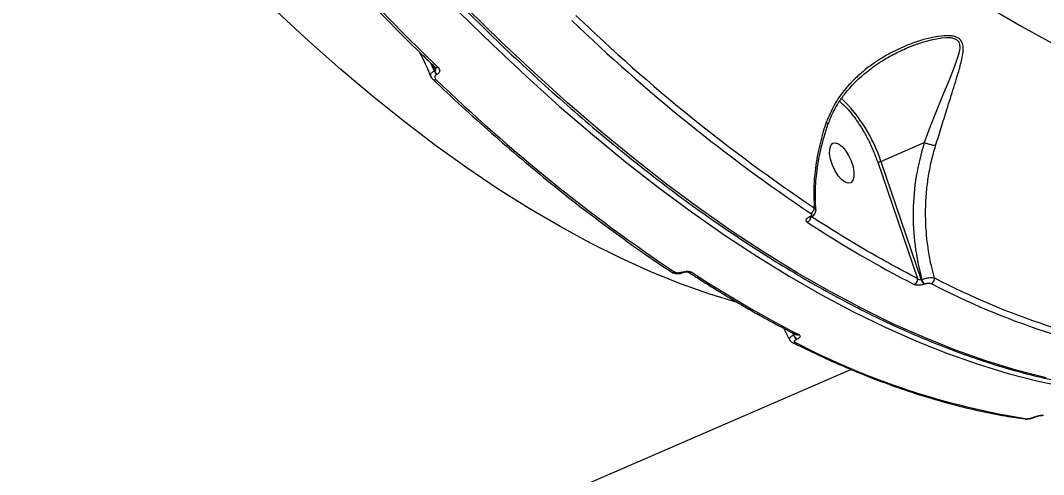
# Model space of a CAD drawing. Header units: millimetres. Extents: x -6332 to 8932, y -6739 to 7096.
# Drawn here: x -2755.1 to -2543.2, y -2655.2 to -2561.2 of the extents above; entities that cross this region are included whole.
import ezdxf

# ---------------------------------------------------------------- set-up
doc = ezdxf.new("R2010")
doc.units = ezdxf.units.MM
for name, color, linetype in [('DIKOM_ОБЪЕКТ', 7, 'Continuous'), ('DIKOM_РАЗМЕР_ЗОНА', 7, 'Continuous'), ('DIKOM_РАЗМЕР_ОБЪЕКТА', 7, 'Continuous')]:
    doc.layers.add(name, color=color, linetype=linetype)
doc.styles.add('style1', font='arial.ttf', dxfattribs={"width": 0.8})
doc.dimstyles.new('1-50', dxfattribs={"dimtxt": 300, "dimasz": 200, "dimexe": 100, "dimexo": 0, "dimgap": 100, "dimtad": 1, "dimtxsty": 'style1', "dimcen": 200, "dimclrd": 7, "dimclre": 7, "dimclrt": 7, "dimadec": 1, "dimazin": 2, "dimtfac": 1, "dimtmove": 0, "dimatfit": 2, "dimfxl": 0, "dimlwd": 25, "dimlwe": 18, "dimarcsym": 0})

# ---------------------------------------------------------------- blocks, each defined once
blk = doc.blocks.new('*D9')
at = {"layer": 'Defpoints', "color": 0, "transparency": 16777216}
for p in [(777.17, 5593.97), (-4228.73, -3389.78), (7301.72, -3389.78)]:
    blk.add_point(p, dxfattribs=at)
at = {"layer": 'DIKOM_РАЗМЕР_ОБЪЕКТА', "color": 7, "lineweight": 18, "transparency": 16777216}
for p, q in [((777.17, 5593.97), (7401.72, 5593.97)), ((-4228.73, -3389.78), (7401.72, -3389.78))]:
    blk.add_line(p, q, dxfattribs=at)
at = {"layer": 'DIKOM_РАЗМЕР_ОБЪЕКТА', "color": 7, "lineweight": 25, "transparency": 16777216}
blk.add_line((7301.72, 5393.97), (7301.72, -3189.78), dxfattribs=at)
at = {"layer": 'DIKOM_РАЗМЕР_ОБЪЕКТА', "color": 7, "transparency": 16777216}
for points in [[(7268.39, 5393.97), (7335.06, 5393.97), (7301.72, 5593.97)], [(7268.39, -3189.78), (7335.06, -3189.78), (7301.72, -3389.78)]]:
    blk.add_solid(points, dxfattribs=at)
at = {"layer": 'DIKOM_РАЗМЕР_ОБЪЕКТА', "color": 7, "transparency": 16777216, "insert": (7048.55, 1153.71), "char_height": 300, "attachment_point": 5, "rotation": 90, "style": 'style1'}
blk.add_mtext('9000', dxfattribs=at)
blk = doc.blocks.new('*D10')
at = {"layer": 'Defpoints', "color": 0, "transparency": 16777216}
for p in [(4034.78, 3636.59), (-4490.85, -1960.46), (4034.78, -5533.39)]:
    blk.add_point(p, dxfattribs=at)
at = {"layer": 'DIKOM_РАЗМЕР_ОБЪЕКТА', "color": 7, "lineweight": 18, "transparency": 16777216}
for p, q in [((4034.78, 3636.59), (4034.78, -5633.39)), ((-4490.85, -1960.46), (-4490.85, -5633.39))]:
    blk.add_line(p, q, dxfattribs=at)
at = {"layer": 'DIKOM_РАЗМЕР_ОБЪЕКТА', "color": 7, "lineweight": 25, "transparency": 16777216}
blk.add_line((-4290.85, -5533.39), (3834.78, -5533.39), dxfattribs=at)
at = {"layer": 'DIKOM_РАЗМЕР_ОБЪЕКТА', "color": 7, "transparency": 16777216}
for points in [[(-4290.85, -5500.05), (-4290.85, -5566.72), (-4490.85, -5533.39)], [(3834.78, -5500.05), (3834.78, -5566.72), (4034.78, -5533.39)]]:
    blk.add_solid(points, dxfattribs=at)
at = {"layer": 'DIKOM_РАЗМЕР_ОБЪЕКТА', "color": 7, "transparency": 16777216, "insert": (308.03, -5280.21), "char_height": 300, "attachment_point": 5, "style": 'style1'}
blk.add_mtext('8500', dxfattribs=at)
blk = doc.blocks.new('*D11')
at = {"layer": 'Defpoints', "color": 0, "transparency": 16777216}
for p in [(1114.35, 7096.35), (-4349.59, -4627.34), (8831.76, -4627.34)]:
    blk.add_point(p, dxfattribs=at)
at = {"layer": 'DIKOM_РАЗМЕР_ЗОНА', "color": 7, "lineweight": 18, "transparency": 16777216}
for p, q in [((1114.35, 7096.35), (8931.76, 7096.35)), ((-4349.59, -4627.34), (8931.76, -4627.34))]:
    blk.add_line(p, q, dxfattribs=at)
at = {"layer": 'DIKOM_РАЗМЕР_ЗОНА', "color": 7, "lineweight": 25, "transparency": 16777216}
blk.add_line((8831.76, 6896.35), (8831.76, -4427.34), dxfattribs=at)
at = {"layer": 'DIKOM_РАЗМЕР_ЗОНА', "color": 7, "transparency": 16777216}
for points in [[(8798.42, 6896.35), (8865.09, 6896.35), (8831.76, 7096.35)], [(8798.42, -4427.34), (8865.09, -4427.34), (8831.76, -4627.34)]]:
    blk.add_solid(points, dxfattribs=at)
at = {"layer": 'DIKOM_РАЗМЕР_ЗОНА', "color": 7, "transparency": 16777216, "insert": (8578.59, 1308.2), "char_height": 300, "attachment_point": 5, "rotation": 90, "style": 'style1'}
blk.add_mtext('11750', dxfattribs=at)
blk = doc.blocks.new('*D12')
at = {"layer": 'Defpoints', "color": 0, "transparency": 16777216}
for p in [(6134.38, 3354.85), (-6332, -2644.93), (6134.38, -6639)]:
    blk.add_point(p, dxfattribs=at)
at = {"layer": 'DIKOM_РАЗМЕР_ЗОНА', "color": 7, "lineweight": 18, "transparency": 16777216}
for p, q in [((6134.38, 3354.85), (6134.38, -6739)), ((-6332, -2644.93), (-6332, -6739))]:
    blk.add_line(p, q, dxfattribs=at)
at = {"layer": 'DIKOM_РАЗМЕР_ЗОНА', "color": 7, "lineweight": 25, "transparency": 16777216}
blk.add_line((-6132, -6639), (5934.38, -6639), dxfattribs=at)
at = {"layer": 'DIKOM_РАЗМЕР_ЗОНА', "color": 7, "transparency": 16777216}
for points in [[(-6132, -6605.67), (-6132, -6672.33), (-6332, -6639)], [(5934.38, -6605.67), (5934.38, -6672.33), (6134.38, -6639)]]:
    blk.add_solid(points, dxfattribs=at)
at = {"layer": 'DIKOM_РАЗМЕР_ЗОНА', "color": 7, "transparency": 16777216, "insert": (-98.81, -6385.83), "char_height": 300, "attachment_point": 5, "style": 'style1'}
blk.add_mtext('12500', dxfattribs=at)

msp = doc.modelspace()

# ---------------------------------------------------------------- linework, layer by layer
at = {"layer": 'DIKOM_ОБЪЕКТ', "color": 7, "linetype": 'Continuous', "lineweight": 15}
for p, q in [((-2669.382, -2571.625), (-2670.215, -2569.884)), ((-2669.297, -2571.588), (-2669.719, -2570.362)), ((-2669.297, -2570.791), (-2669.215, -2570.983)), ((-2669.382, -2571.625), (-2669.297, -2571.588)), ((-2668.845, -2572.339), (-2668.93, -2572.376)), ((-2576.866, -2590.342), (-2567.88, -2586.451)), ((-2567.877, -2586.451), (-2567.88, -2586.451)), ((-2577.511, -2590.526), (-2569.278, -2614.585)), ((-2576.866, -2590.342), (-2568.481, -2614.845)), ((-2591.661, -2601.828), (-2591.706, -2601.848)), ((-2591.417, -2601.905), (-2591.372, -2601.886)), ((-2618.116, -2613.285), (-2618.162, -2613.305)), ((-2617.873, -2613.362), (-2617.827, -2613.342)), ((-2568.416, -2614.817), (-2568.481, -2614.845)), ((-2567.785, -2615.703), (-2567.851, -2615.731)), ((-2596.963, -2624.903), (-2595.718, -2627.436)), ((-2595.205, -2625.825), (-2594.957, -2626.311)), ((-2594.891, -2626.283), (-2595.014, -2625.924)), ((-2594.957, -2626.311), (-2594.891, -2626.283)), ((-2595.208, -2627.82), (-2595.194, -2627.828)), ((-2594.26, -2627.169), (-2594.326, -2627.197)), ((-2851.947, -2749.841), (-2583.064, -2633.393)), ((-2545.226, -2643.343), (-2545.16, -2643.315)), ((-2545.111, -2643.33), (-2545.045, -2643.301)), ((-2545.045, -2643.301), (-2545.036, -2643.296)), ((-2546.938, -2643.686), (-2546.969, -2643.682))]:
    msp.add_line(p, q, dxfattribs=at)
at = {"layer": 'DIKOM_ОБЪЕКТ', "color": 7, "linetype": 'Continuous', "lineweight": 15, "flags": 128}
for points in [[(-2695.053, -2543.404), (-2691.769, -2547.034), (-2688.48, -2550.608), (-2685.185, -2554.122), (-2681.886, -2557.578), (-2678.583, -2560.974), (-2675.276, -2564.31), (-2671.968, -2567.584), (-2668.657, -2570.797)], [(-2542.618, -2635.13), (-2548.804, -2633.543), (-2555.076, -2631.63), (-2561.427, -2629.393), (-2567.852, -2626.832), (-2574.346, -2623.95), (-2580.904, -2620.75), (-2587.52, -2617.234), (-2594.188, -2613.406), (-2600.903, -2609.268), (-2607.658, -2604.824), (-2614.45, -2600.078), (-2621.27, -2595.034), (-2628.115, -2589.695), (-2634.978, -2584.067), (-2641.853, -2578.155), (-2648.735, -2571.962), (-2655.618, -2565.494), (-2662.495, -2558.759)], [(-2554.07, -2558.682), (-2547.683, -2562.426), (-2541.347, -2565.855)], [(-2606.814, -2619.48), (-2612.285, -2617.805), (-2618.358, -2615.659), (-2624.505, -2613.187), (-2630.721, -2610.393), (-2637, -2607.281), (-2643.336, -2603.851), (-2649.723, -2600.108), (-2656.155, -2596.055), (-2662.627, -2591.697), (-2669.131, -2587.035), (-2675.663, -2582.077), (-2682.216, -2576.825), (-2688.784, -2571.285), (-2695.361, -2565.462), (-2701.94, -2559.361)], [(-2664.146, -2559.474), (-2657.268, -2566.21), (-2650.386, -2572.677), (-2643.504, -2578.87), (-2636.629, -2584.782), (-2629.766, -2590.41), (-2622.921, -2595.749), (-2616.1, -2600.793), (-2609.309, -2605.539), (-2602.553, -2609.982), (-2595.839, -2614.12), (-2589.171, -2617.949), (-2582.555, -2621.465), (-2575.997, -2624.665), (-2569.503, -2627.546), (-2563.077, -2630.107), (-2556.726, -2632.345), (-2550.455, -2634.258), (-2544.268, -2635.845), (-2538.172, -2637.104)], [(-2571.849, -2567.021), (-2571.626, -2566.922), (-2569.809, -2566.197), (-2567.953, -2565.571), (-2566.075, -2565.068), (-2564.206, -2564.74), (-2563.244, -2564.672), (-2562.443, -2564.701), (-2561.663, -2564.865), (-2561.092, -2565.167), (-2560.732, -2565.59), (-2560.616, -2565.854), (-2560.543, -2566.154), (-2560.512, -2566.746), (-2560.581, -2567.371), (-2560.819, -2568.396), (-2561.161, -2569.47), (-2561.571, -2570.593), (-2562.016, -2571.732), (-2562.515, -2572.958), (-2563.147, -2574.489), (-2563.798, -2576.064), (-2564.507, -2577.795), (-2565.131, -2579.338), (-2566.491, -2582.795), (-2567.877, -2586.451), (-2567.877, -2586.451)], [(-2587.28, -2589.907), (-2587.471, -2588.774), (-2587.458, -2587.794), (-2587.242, -2587.048), (-2586.84, -2586.596), (-2586.285, -2586.474), (-2585.621, -2586.692), (-2584.904, -2587.233), (-2584.19, -2588.052), (-2583.537, -2589.084), (-2583, -2590.244), (-2582.62, -2591.439), (-2582.429, -2592.573), (-2582.442, -2593.553), (-2582.658, -2594.298), (-2583.06, -2594.75), (-2583.615, -2594.872), (-2584.278, -2594.655), (-2584.996, -2594.114), (-2585.71, -2593.294), (-2586.362, -2592.263), (-2586.9, -2591.103), (-2587.28, -2589.907)], [(-2591.411, -2601.902), (-2591.412, -2601.903), (-2591.499, -2601.921), (-2591.598, -2601.903), (-2591.706, -2601.848)], [(-2545.104, -2643.326), (-2545.153, -2643.342), (-2545.226, -2643.343)], [(-2545.16, -2643.315), (-2545.087, -2643.313), (-2545.045, -2643.301)]]:
    msp.add_lwpolyline(points, dxfattribs=at)
at = {"layer": 'DIKOM_ОБЪЕКТ', "color": 7, "linetype": 'Continuous', "lineweight": 15}
for centre, radius, start, end in [((-2389.377, -2299.935), 361.283, 226.06297, 236.14116), ((-2389.684, -2300.464), 362.033, 226.06188, 236.1415), ((-2668.967, -2570.296), 0.589, 229.72017, 301.74874), ((-2669.355, -2572.857), 0.584, 223.40647, 301.37106), ((-2667.538, -2571.027), 1.939, 197.9523, 224.09677), ((-2667.452, -2570.989), 1.94, 197.95889, 224.09017), ((-2417.692, -2312.472), 362.273, 226.0652, 236.13811), ((-2606.664, -2599.886), 31.29, 17.75871, 46.21892), ((-2591.911, -2599.971), 1.246, 294.76951, 0.99848), ((-2592.64, -2601.793), 1.253, 294.96927, 355.42021), ((-2457.958, -2397.956), 244.971, 236.79566, 242.79833), ((-2591.464, -2601.592), 0.307, 230.04406, 287.05727), ((-2619.854, -2612.697), 0.674, 238.50151, 297.01919), ((-2617.963, -2613.061), 0.315, 230.80832, 286.26985), ((-2617.918, -2613.045), 0.311, 230.46119, 286.66786), ((-2616.352, -2612.695), 0.673, 238.69099, 297.15143), ((-2481.966, -2408.463), 244.812, 236.79181, 242.7985), ((-2570.446, -2614.767), 1.181, 295.3133, 8.8472), ((-2566.928, -2614.407), 1.614, 195.76361, 235.1475), ((-2566.863, -2614.378), 1.614, 195.75757, 235.14842), ((-2566.929, -2614.563), 1.182, 295.43727, 5.67215), ((-2494.337, -2477.374), 155.92, 242.46343, 261.13006), ((-2493.821, -2476.471), 155.6, 242.46537, 261.12905), ((-2593.404, -2625.873), 1.614, 195.76088, 235.14511), ((-2593.338, -2625.844), 1.614, 195.75757, 235.14842), ((-2594.182, -2625.547), 0.722, 243.9354, 295.18946), ((-2594.888, -2627.142), 0.751, 245.98819, 294.19002), ((-2522.487, -2489.541), 155.95, 242.46526, 261.12822), ((-2543.466, -2642.164), 0.781, 264.21558, 293.71272), ((-2546.851, -2642.916), 0.776, 263.55484, 293.79632)]:
    msp.add_arc(centre, radius, start, end, dxfattribs=at)
for points, knots in [([(-2790.81, -2377.869), (-2790.1, -2379.246), (-2787.887, -2383.546), (-2784.064, -2390.729), (-2779.326, -2399.449), (-2774.45, -2408.179), (-2769.453, -2416.9), (-2764.343, -2425.586), (-2759.127, -2434.219), (-2753.815, -2442.782), (-2748.411, -2451.261), (-2742.923, -2459.644), (-2737.356, -2467.918), (-2731.718, -2476.073), (-2726.011, -2484.099), (-2720.243, -2491.987), (-2714.418, -2499.729), (-2708.541, -2507.317), (-2702.618, -2514.742), (-2696.653, -2521.999), (-2690.651, -2529.08), (-2684.618, -2535.98), (-2678.556, -2542.691), (-2672.473, -2549.21), (-2666.372, -2555.529), (-2660.257, -2561.646), (-2654.133, -2567.553), (-2648.006, -2573.248), (-2641.878, -2578.726), (-2635.754, -2583.982), (-2629.64, -2589.013), (-2623.538, -2593.817), (-2617.453, -2598.386), (-2611.389, -2602.724), (-2605.35, -2606.822), (-2599.34, -2610.68), (-2593.363, -2614.295), (-2587.421, -2617.665), (-2581.52, -2620.788), (-2575.661, -2623.66), (-2569.849, -2626.282), (-2564.085, -2628.652), (-2558.375, -2630.765), (-2552.719, -2632.623), (-2547.121, -2634.221), (-2541.583, -2635.561), (-2536.108, -2636.637), (-2530.697, -2637.453), (-2525.356, -2637.993), (-2520.607, -2638.27), (-2517.679, -2638.249), (-2516.474, -2638.24)], [0, 0, 0, 0, 0.0090736, 0.028313, 0.0478363, 0.0675913, 0.087538, 0.1076427, 0.1278791, 0.1482283, 0.1686718, 0.1891978, 0.209792, 0.2304476, 0.2511536, 0.2719037, 0.2926928, 0.3135144, 0.3343625, 0.3552357, 0.3761293, 0.3970394, 0.4179635, 0.4389001, 0.4598452, 0.4807984, 0.5017569, 0.5227198, 0.5436854, 0.5646528, 0.585621, 0.6065901, 0.6275583, 0.6485272, 0.6694954, 0.6904638, 0.7114326, 0.7324034, 0.7533772, 0.7743555, 0.7953407, 0.8163353, 0.8373422, 0.8583655, 0.8794093, 0.9004792, 0.9215809, 0.9427214, 0.9639083, 0.9851504, 1, 1, 1, 1]), ([(-2695.718, -2543.357), (-2694.262, -2544.978), (-2690.785, -2548.85), (-2685.265, -2554.747), (-2679.164, -2561.065), (-2673.852, -2566.401), (-2670.573, -2569.546), (-2669.335, -2570.733)], [0, 0, 0, 0, 0.1664978, 0.3974882, 0.6285736, 0.8597481, 1, 1, 1, 1]), ([(-2565.518, -2587.101), (-2565.133, -2585.849), (-2564.341, -2583.268), (-2563.328, -2580.013), (-2562.454, -2577.255), (-2561.745, -2575.018), (-2561.125, -2573.033), (-2560.619, -2571.325), (-2560.212, -2569.81), (-2559.908, -2568.408), (-2559.783, -2567.278), (-2559.818, -2566.468), (-2559.983, -2565.682), (-2560.416, -2565.013), (-2561.219, -2564.578), (-2561.969, -2564.382), (-2562.818, -2564.302), (-2564.173, -2564.327), (-2566.149, -2564.619), (-2568.678, -2565.282), (-2571.615, -2566.329), (-2574.837, -2567.823), (-2577.873, -2569.652), (-2580.364, -2571.514), (-2582.353, -2573.284), (-2584.493, -2575.595), (-2586.612, -2578.502), (-2587.662, -2581.025), (-2588.169, -2582.246)], [0, 0, 0, 0, 0.060474, 0.1246535, 0.1657728, 0.2076468, 0.2490765, 0.2812397, 0.3113004, 0.3448496, 0.3738827, 0.390346, 0.4052815, 0.4367065, 0.4521745, 0.4682131, 0.4839548, 0.4996476, 0.5393257, 0.582305, 0.6251102, 0.6871953, 0.749542, 0.7916601, 0.8334008, 0.8744731, 0.9392732, 1, 1, 1, 1]), ([(-2587.778, -2582.632), (-2587.451, -2581.779), (-2586.787, -2580.05), (-2585.4, -2577.772), (-2583.728, -2575.546), (-2581.906, -2573.612), (-2580.101, -2572.024), (-2578.493, -2570.786), (-2576.763, -2569.605), (-2574.521, -2568.262), (-2572.742, -2567.436), (-2571.753, -2566.977)], [0, 0, 0, 0, 0.1171319, 0.2374997, 0.3446709, 0.4792396, 0.5833083, 0.658115, 0.7438475, 0.857772, 1, 1, 1, 1]), ([(-2672.51, -2567.67), (-2672.329, -2568.003), (-2671.452, -2569.621), (-2670.743, -2571.341), (-2670.18, -2572.706)], [0, 0, 0, 0, 0.2062431, 1, 1, 1, 1]), ([(-2669.271, -2570.859), (-2669.248, -2570.908), (-2669.178, -2571.059), (-2669.153, -2571.282), (-2669.182, -2571.469), (-2669.24, -2571.554), (-2669.279, -2571.577), (-2669.297, -2571.588)], [0, 0, 0, 0, 0.1952266, 0.597646, 0.8262373, 0.9172821, 1, 1, 1, 1]), ([(-2668.657, -2570.797), (-2668.548, -2570.923), (-2668.329, -2571.175), (-2668.25, -2571.539), (-2668.301, -2571.823), (-2668.412, -2572.025), (-2668.587, -2572.208), (-2668.76, -2572.296), (-2668.845, -2572.339)], [0, 0, 0, 0, 0.2496186, 0.4993271, 0.6272699, 0.7498735, 0.876445, 1, 1, 1, 1]), ([(-2669.382, -2571.625), (-2669.491, -2571.682), (-2669.708, -2571.797), (-2669.952, -2571.994), (-2670.116, -2572.194), (-2670.23, -2572.437), (-2670.182, -2572.595), (-2670.151, -2572.694)], [0, 0, 0, 0, 0.1822658, 0.362791, 0.5395392, 0.7110058, 1, 1, 1, 1]), ([(-2670.165, -2572.697), (-2670.114, -2572.803), (-2670.01, -2573.015), (-2669.828, -2573.211), (-2669.737, -2573.309)], [0, 0, 0, 0, 0.5003607, 1, 1, 1, 1]), ([(-2669.73, -2573.305), (-2669.499, -2573.528), (-2667.227, -2575.722), (-2662.91, -2579.69), (-2656.783, -2585.184), (-2650.659, -2590.435), (-2644.545, -2595.469), (-2638.443, -2600.27), (-2632.357, -2604.845), (-2626.298, -2609.17), (-2622.241, -2611.94), (-2620.224, -2613.26), (-2620.206, -2613.272)], [0, 0, 0, 0, 0.0138955, 0.1369945, 0.260109, 0.3832341, 0.5063694, 0.6294994, 0.7526341, 0.8757639, 0.9988935, 1, 1, 1, 1]), ([(-2668.93, -2572.376), (-2668.985, -2572.404), (-2669.096, -2572.46), (-2669.209, -2572.575), (-2669.281, -2572.704), (-2669.315, -2572.885), (-2669.262, -2573.117), (-2669.122, -2573.276), (-2669.051, -2573.356)], [0, 0, 0, 0, 0.1242365, 0.250081, 0.3725856, 0.5006451, 0.7502561, 1, 1, 1, 1]), ([(-2585.416, -2577.895), (-2584.96, -2578.303), (-2583.964, -2579.192), (-2582.452, -2581.018), (-2580.946, -2583.199), (-2579.59, -2585.588), (-2578.418, -2588.052), (-2577.809, -2589.713), (-2577.511, -2590.526)], [0, 0, 0, 0, 0.1485097, 0.3240407, 0.499594, 0.6723555, 0.8398455, 1, 1, 1, 1]), ([(-2588.169, -2582.246), (-2588.384, -2582.89), (-2588.836, -2584.243), (-2589.425, -2586.39), (-2589.956, -2588.741), (-2590.48, -2591.859), (-2590.841, -2595.662), (-2590.724, -2598.52), (-2590.665, -2599.949)], [0, 0, 0, 0, 0.1088921, 0.228905, 0.360114, 0.5024194, 0.7512238, 1, 1, 1, 1]), ([(-2590.319, -2600.572), (-2590.378, -2599.391), (-2590.505, -2596.854), (-2590.202, -2592.617), (-2589.41, -2587.742), (-2588.331, -2584.315), (-2587.762, -2582.509)], [0, 0, 0, 0, 0.2030134, 0.4363713, 0.7029967, 1, 1, 1, 1]), ([(-2587.808, -2582.62), (-2587.805, -2582.595), (-2587.797, -2582.541), (-2587.916, -2582.413), (-2588.085, -2582.302), (-2588.169, -2582.246)], [0, 0, 0, 0, 0.2896703, 0.6435748, 1, 1, 1, 1]), ([(-2567.88, -2586.451), (-2568.501, -2588.755), (-2569.744, -2593.364), (-2570.305, -2600.584), (-2569.993, -2607.819), (-2568.941, -2612.483), (-2568.416, -2614.817)], [0, 0, 0, 0, 0.2502178, 0.500725, 0.7502501, 1, 1, 1, 1]), ([(-2565.518, -2587.101), (-2565.671, -2587.08), (-2565.988, -2587.036), (-2566.621, -2586.881), (-2567.288, -2586.678), (-2567.685, -2586.525), (-2567.877, -2586.451)], [0, 0, 0, 0, 0.2426294, 0.4998986, 0.7572547, 1, 1, 1, 1]), ([(-2565.753, -2614.447), (-2565.95, -2613.703), (-2566.265, -2612.521), (-2566.748, -2610.264), (-2567.153, -2607.855), (-2567.445, -2605.105), (-2567.573, -2602.78), (-2567.606, -2600.137), (-2567.474, -2597.174), (-2567.064, -2593.695), (-2566.444, -2590.359), (-2565.819, -2588.162), (-2565.518, -2587.101)], [0, 0, 0, 0, 0.0834141, 0.1326531, 0.2497583, 0.3471486, 0.430776, 0.5006493, 0.6321773, 0.7504849, 0.8794813, 1, 1, 1, 1]), ([(-2577.511, -2590.526), (-2577.474, -2590.522), (-2577.401, -2590.516), (-2577.228, -2590.473), (-2577.038, -2590.413), (-2576.923, -2590.366), (-2576.866, -2590.342)], [0, 0, 0, 0, 0.2500176, 0.5000499, 0.7501011, 1, 1, 1, 1]), ([(-2591.389, -2601.102), (-2591.328, -2601.155), (-2591.207, -2601.262), (-2591.215, -2601.466), (-2591.361, -2601.67), (-2591.561, -2601.775), (-2591.661, -2601.828)], [0, 0, 0, 0, 0.2500306, 0.4998316, 0.749255, 1, 1, 1, 1]), ([(-2591.374, -2601.886), (-2591.225, -2601.81), (-2590.921, -2601.654), (-2590.572, -2601.297), (-2590.342, -2600.867), (-2590.335, -2600.555), (-2590.332, -2600.4)], [0, 0, 0, 0, 0.2400853, 0.490728, 0.7471378, 1, 1, 1, 1]), ([(-2590.665, -2599.949), (-2590.529, -2600.049), (-2590.344, -2600.186), (-2590.362, -2600.358), (-2590.367, -2600.404)], [0, 0, 0, 0, 0.7328641, 1, 1, 1, 1]), ([(-2592.111, -2602.929), (-2592.202, -2602.85), (-2592.382, -2602.691), (-2592.372, -2602.387), (-2592.156, -2602.084), (-2591.857, -2601.927), (-2591.706, -2601.848)], [0, 0, 0, 0, 0.2500712, 0.499871, 0.749434, 1, 1, 1, 1]), ([(-2591.516, -2601.937), (-2591.517, -2601.94), (-2591.519, -2601.954), (-2591.49, -2601.936), (-2591.443, -2601.916), (-2591.419, -2601.906)], [0, 0, 0, 0, 0.1172345, 0.5446177, 1, 1, 1, 1]), ([(-2569.278, -2614.585), (-2572.931, -2612.653), (-2580.185, -2608.818), (-2587.571, -2604.133), (-2591.238, -2601.808)], [0, 0, 0, 0, 0.5035865, 1, 1, 1, 1]), ([(-2620.207, -2613.272), (-2620.06, -2613.351), (-2619.758, -2613.513), (-2619.162, -2613.604), (-2618.617, -2613.576), (-2618.18, -2613.481), (-2617.978, -2613.403), (-2617.875, -2613.363)], [0, 0, 0, 0, 0.2290323, 0.4695785, 0.724711, 0.8596022, 1, 1, 1, 1]), ([(-2618.162, -2613.305), (-2618.279, -2613.346), (-2618.514, -2613.428), (-2618.916, -2613.463), (-2619.292, -2613.425), (-2619.463, -2613.34), (-2619.548, -2613.297)], [0, 0, 0, 0, 0.2506983, 0.5000897, 0.7500044, 1, 1, 1, 1]), ([(-2618.116, -2613.285), (-2617.941, -2613.223), (-2617.59, -2613.099), (-2616.988, -2613.048), (-2616.428, -2613.105), (-2616.172, -2613.231), (-2616.045, -2613.294)], [0, 0, 0, 0, 0.2505641, 0.5002247, 0.7500062, 1, 1, 1, 1]), ([(-2617.829, -2613.343), (-2617.764, -2613.318), (-2617.636, -2613.269), (-2617.425, -2613.224), (-2617.225, -2613.202), (-2617.049, -2613.199), (-2616.906, -2613.211), (-2616.801, -2613.232), (-2616.73, -2613.255), (-2616.711, -2613.265), (-2616.702, -2613.27)], [0, 0, 0, 0, 0.1570151, 0.3053759, 0.4447148, 0.574408, 0.6942114, 0.8045074, 0.9061587, 1, 1, 1, 1]), ([(-2616.684, -2613.281), (-2615.72, -2613.905), (-2613.939, -2615.056), (-2611.498, -2616.582), (-2609.501, -2617.805), (-2607.912, -2618.761), (-2606.318, -2619.705), (-2604.344, -2620.854), (-2601.657, -2622.378), (-2598.295, -2624.226), (-2595.839, -2625.499), (-2594.499, -2626.195)], [0, 0, 0, 0, 0.1290103, 0.238264, 0.3277699, 0.3975224, 0.45247, 0.5428608, 0.6642446, 0.8166231, 1, 1, 1, 1]), ([(-2567.851, -2615.731), (-2567.937, -2615.765), (-2568.11, -2615.834), (-2568.401, -2615.911), (-2568.701, -2615.963), (-2569.093, -2615.998), (-2569.562, -2615.978), (-2569.814, -2615.882), (-2569.941, -2615.834)], [0, 0, 0, 0, 0.125245, 0.2510316, 0.3754513, 0.5012524, 0.7504773, 1, 1, 1, 1]), ([(-2568.481, -2614.845), (-2568.512, -2614.855), (-2568.574, -2614.877), (-2568.686, -2614.883), (-2568.808, -2614.868), (-2568.963, -2614.82), (-2569.134, -2614.728), (-2569.23, -2614.633), (-2569.278, -2614.585)], [0, 0, 0, 0, 0.110038, 0.2281288, 0.3576205, 0.5011797, 0.750437, 1, 1, 1, 1]), ([(-2568.416, -2614.817), (-2568.18, -2614.736), (-2567.709, -2614.575), (-2566.926, -2614.429), (-2566.22, -2614.374), (-2565.908, -2614.422), (-2565.753, -2614.447)], [0, 0, 0, 0, 0.2537259, 0.5054669, 0.7541425, 1, 1, 1, 1]), ([(-2567.785, -2615.703), (-2567.728, -2615.68), (-2567.615, -2615.635), (-2567.425, -2615.585), (-2567.23, -2615.55), (-2566.974, -2615.526), (-2566.668, -2615.539), (-2566.503, -2615.6), (-2566.421, -2615.631)], [0, 0, 0, 0, 0.1257627, 0.2511223, 0.3758844, 0.501367, 0.7505419, 1, 1, 1, 1]), ([(-2595.814, -2627.178), (-2595.827, -2627.105), (-2595.853, -2626.951), (-2595.545, -2626.63), (-2595.153, -2626.418), (-2594.957, -2626.311)], [0, 0, 0, 0, 0.3143129, 0.6563088, 1, 1, 1, 1]), ([(-2594.743, -2625.877), (-2594.729, -2625.916), (-2594.704, -2625.987), (-2594.716, -2626.088), (-2594.751, -2626.171), (-2594.809, -2626.239), (-2594.864, -2626.268), (-2594.891, -2626.283)], [0, 0, 0, 0, 0.2548166, 0.4678345, 0.6606759, 0.8363535, 1, 1, 1, 1]), ([(-2593.874, -2626.2), (-2593.783, -2626.263), (-2593.6, -2626.389), (-2593.597, -2626.609), (-2593.7, -2626.791), (-2593.836, -2626.926), (-2594.021, -2627.055), (-2594.181, -2627.131), (-2594.26, -2627.169)], [0, 0, 0, 0, 0.2500039, 0.499093, 0.624851, 0.7494311, 0.8747791, 1, 1, 1, 1]), ([(-2595.825, -2627.177), (-2595.755, -2627.303), (-2595.649, -2627.492), (-2595.41, -2627.704), (-2595.267, -2627.786), (-2595.196, -2627.827)], [0, 0, 0, 0, 0.4963626, 0.7485426, 1, 1, 1, 1]), ([(-2595.199, -2627.806), (-2593.655, -2628.574), (-2590.155, -2630.316), (-2584.754, -2632.733), (-2578.99, -2635.107), (-2573.28, -2637.22), (-2567.624, -2639.077), (-2562.025, -2640.678), (-2556.489, -2642.011), (-2551.462, -2643.022), (-2548.315, -2643.468), (-2546.964, -2643.66)], [0, 0, 0, 0, 0.0921788, 0.2089747, 0.3258213, 0.4427379, 0.5597455, 0.6768693, 0.7941366, 0.9115811, 1, 1, 1, 1]), ([(-2594.58, -2627.827), (-2594.64, -2627.786), (-2594.76, -2627.704), (-2594.762, -2627.561), (-2594.694, -2627.444), (-2594.604, -2627.355), (-2594.483, -2627.271), (-2594.378, -2627.222), (-2594.326, -2627.197)], [0, 0, 0, 0, 0.2501664, 0.4992113, 0.6249491, 0.749656, 0.874746, 1, 1, 1, 1]), ([(-2546.864, -2643.687), (-2546.764, -2643.693), (-2546.542, -2643.705), (-2546.074, -2643.634), (-2545.554, -2643.503), (-2545.253, -2643.384), (-2545.104, -2643.326)], [0, 0, 0, 0, 0.2214313, 0.486846, 0.7460982, 1, 1, 1, 1]), ([(-2545.226, -2643.343), (-2545.283, -2643.367), (-2545.395, -2643.414), (-2545.582, -2643.477), (-2545.772, -2643.532), (-2546.02, -2643.591), (-2546.311, -2643.637), (-2546.462, -2643.629), (-2546.538, -2643.625)], [0, 0, 0, 0, 0.1258525, 0.2511916, 0.375906, 0.5014348, 0.750532, 1, 1, 1, 1]), ([(-2545.16, -2643.315), (-2545.074, -2643.279), (-2544.902, -2643.207), (-2544.615, -2643.111), (-2544.324, -2643.027), (-2543.946, -2642.936), (-2543.499, -2642.865), (-2543.268, -2642.874), (-2543.152, -2642.879)], [0, 0, 0, 0, 0.1253633, 0.2510649, 0.3755143, 0.5013326, 0.7505242, 1, 1, 1, 1]), ([(-2545.038, -2643.297), (-2544.967, -2643.268), (-2544.825, -2643.209), (-2544.594, -2643.131), (-2544.366, -2643.063), (-2544.078, -2642.99), (-2543.757, -2642.934), (-2543.615, -2642.939), (-2543.545, -2642.941)], [0, 0, 0, 0, 0.1299695, 0.2578427, 0.3853523, 0.5110824, 0.7587104, 1, 1, 1, 1])]:
    msp.add_open_spline(points, degree=3, knots=knots, dxfattribs=at)

# ---------------------------------------------------------------- dimensions: what is measured, and where the dimension line sits
at = {"layer": 'DIKOM_РАЗМЕР_ЗОНА'}
dim = msp.add_linear_dim(base=(8831.757, -4627.344), p1=(1114.346, 7096.351), p2=(-4349.589, -4627.344), angle=90, text='11750', dimstyle='1-50', dxfattribs=at)
dim.commit()
dim.dimension.update_dxf_attribs({"geometry": '*D11', "text_midpoint": (8831.757, 1308.196), "dimtype": 160})
dim = msp.add_linear_dim(base=(6134.379, -6639), p1=(-6332, -2644.933), p2=(6134.379, 3354.853), text='12500', dimstyle='1-50', dxfattribs=at)
dim.commit()
dim.dimension.update_dxf_attribs({"geometry": '*D12', "text_midpoint": (-98.81, -6639), "dimtype": 160})
at = {"layer": 'DIKOM_РАЗМЕР_ОБЪЕКТА'}
dim = msp.add_linear_dim(base=(7301.722, -3389.779), p1=(777.17, 5593.968), p2=(-4228.728, -3389.779), angle=90, text='9000', dimstyle='1-50', dxfattribs=at)
dim.commit()
dim.dimension.update_dxf_attribs({"geometry": '*D9', "text_midpoint": (7301.722, 1153.714), "dimtype": 160})
dim = msp.add_linear_dim(base=(4034.777, -5533.386), p1=(-4490.848, -1960.464), p2=(4034.777, 3636.587), text='8500', dimstyle='1-50', dxfattribs=at)
dim.commit()
dim.dimension.update_dxf_attribs({"geometry": '*D10', "text_midpoint": (308.034, -5533.386), "dimtype": 160})

doc.saveas('drawing.dxf')
